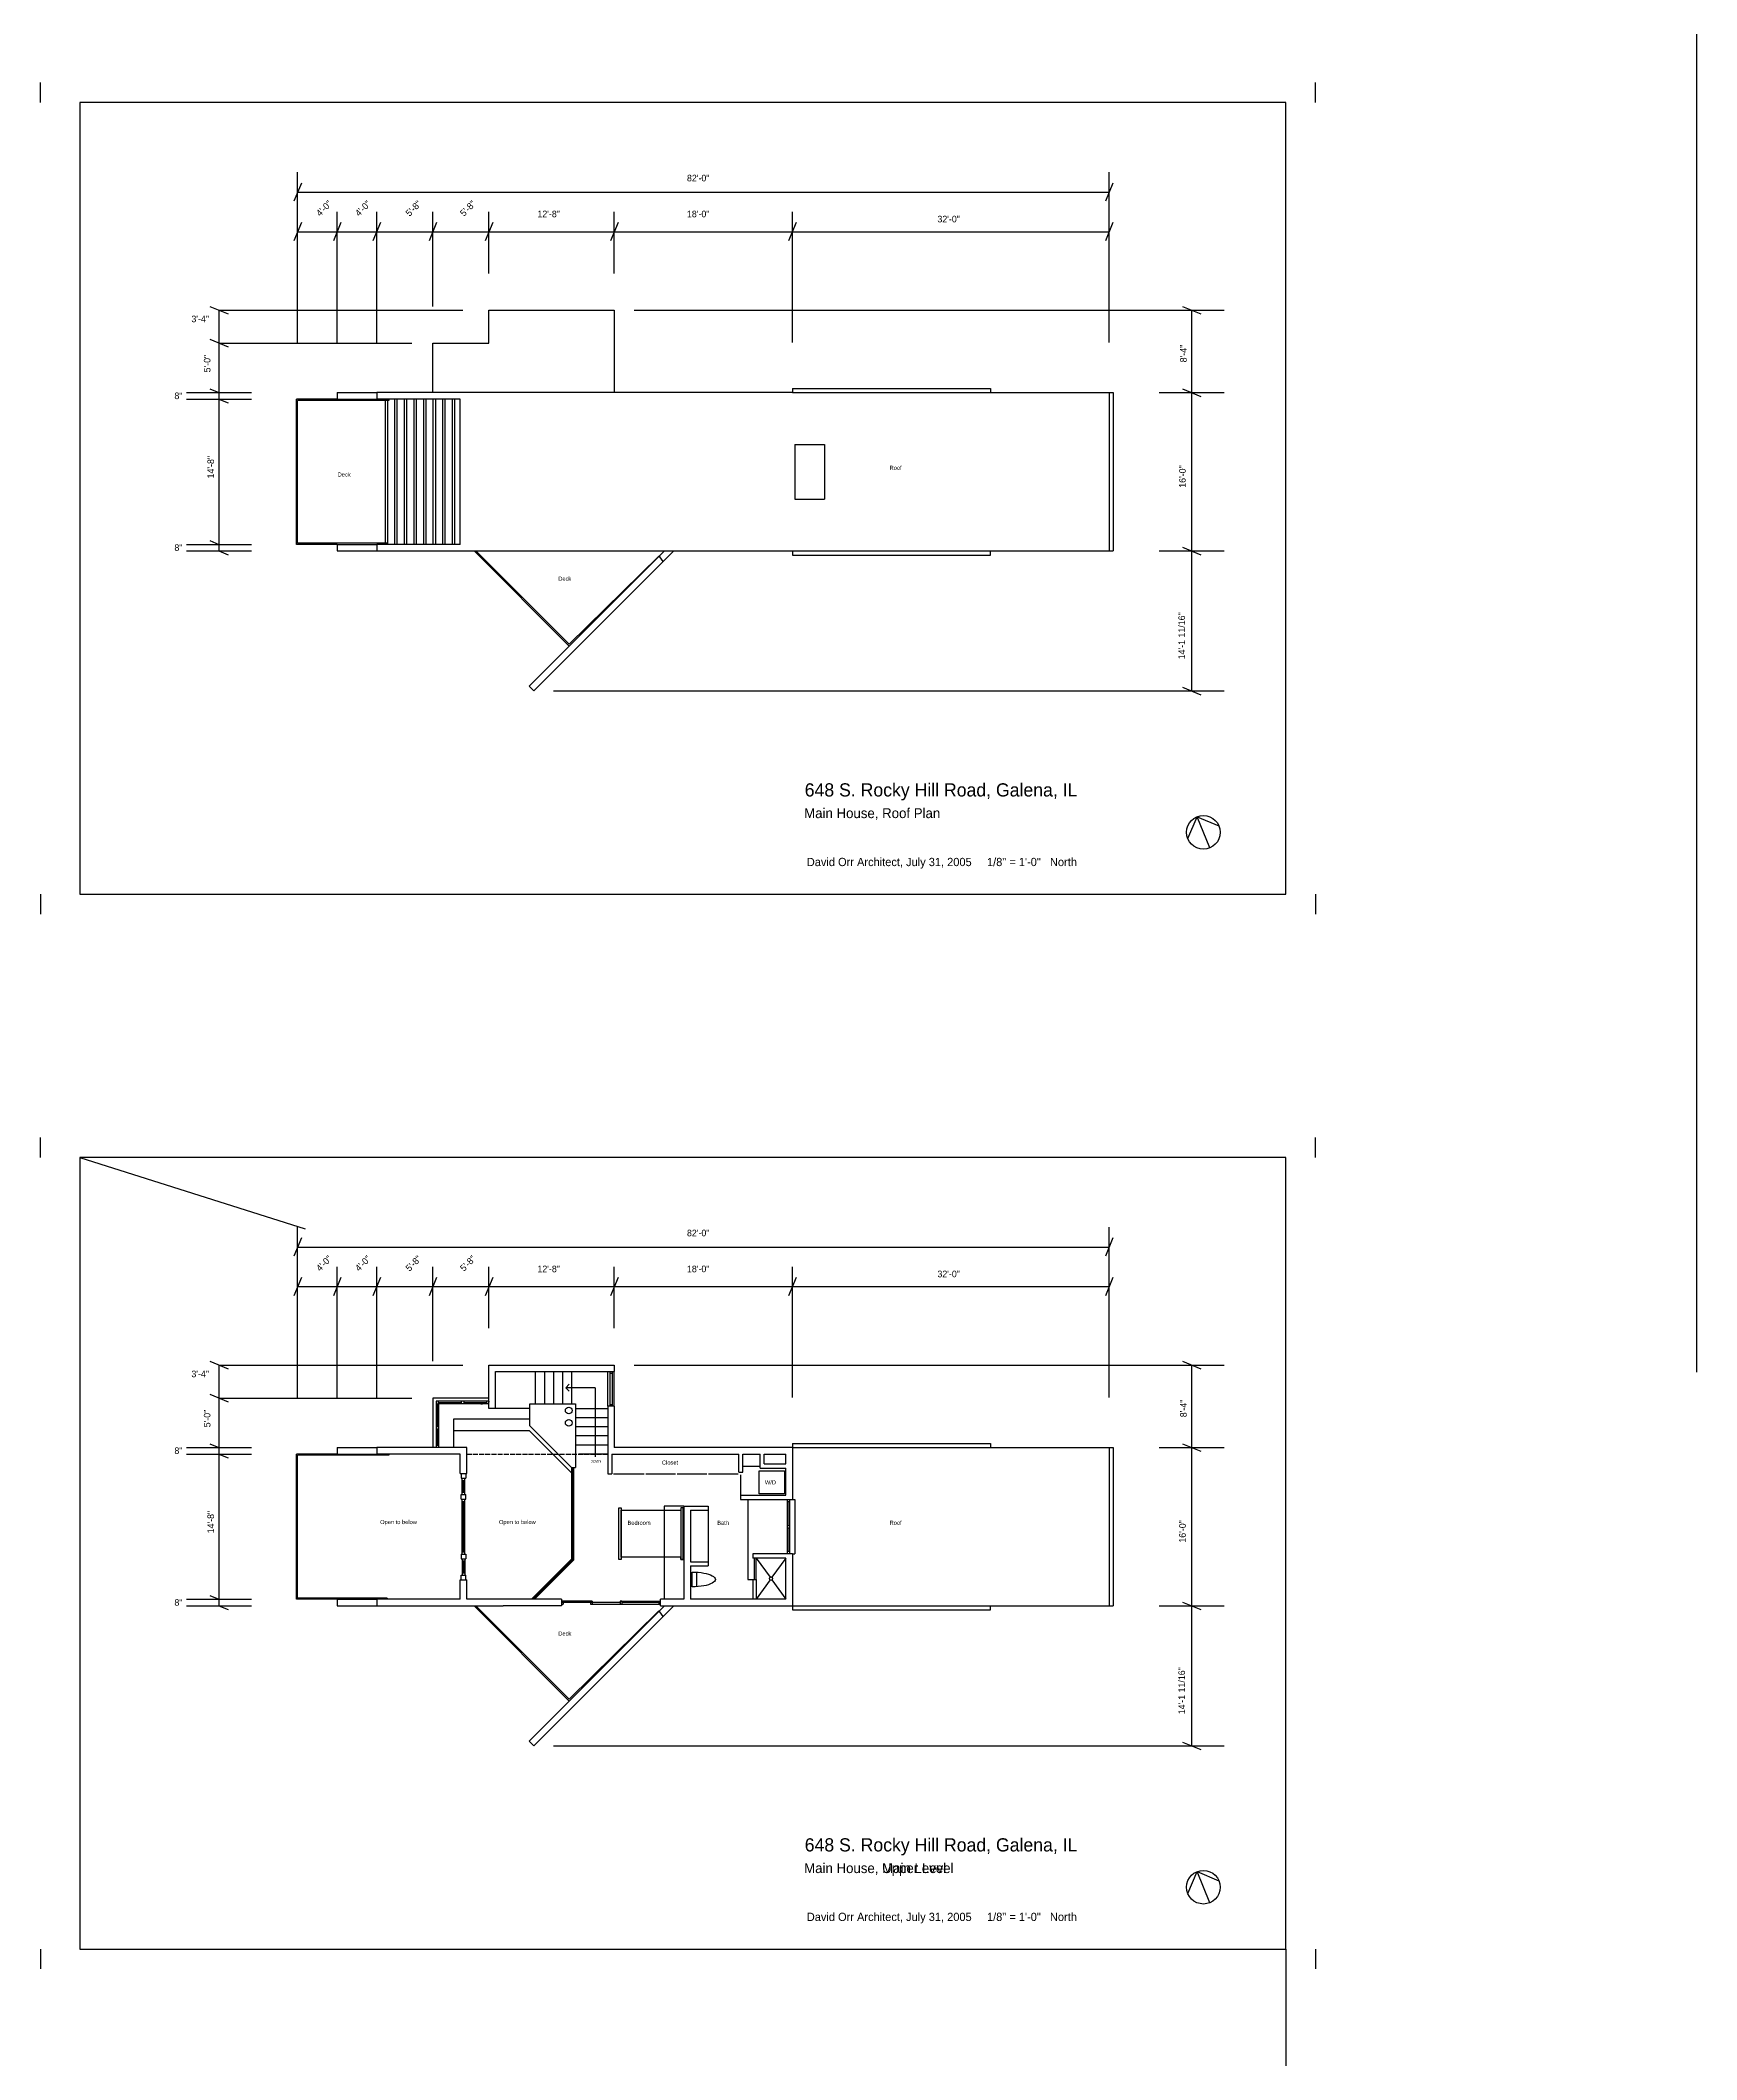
# Model space of a CAD drawing. Header units: inches. Extents: x -18171 to 1840, y -1744 to 7454.
# Drawn here: x -5633 to -3624, y 704 to 3152 of the extents above; entities that cross this region are included whole.
import ezdxf

# ---------------------------------------------------------------- set-up
doc = ezdxf.new("R2010")
doc.units = ezdxf.units.IN
doc.header["$LTSCALE"] = 0.5
doc.header["$MEASUREMENT"] = 0
doc.linetypes.add('ACAD_ISO02W100', pattern=[15, 12, -3])
for name, color, linetype in [('A-doors', 254, 'Continuous'), ('A-Elev-North', 7, 'Continuous'), ('A-Elev-South', 7, 'Continuous'), ('A-fixtures', 140, 'Continuous'), ('A-furniture', 33, 'Continuous'), ('A-glazing', 252, 'Continuous'), ('A-millwork', 252, 'Continuous'), ('A-roof', 253, 'Continuous'), ('A-soffit', 251, 'ACAD_ISO02W100'), ('A-stairs', 252, 'Continuous'), ('A-text', 254, 'Continuous'), ('A-walls', 7, 'Continuous'), ('border', 7, 'Continuous'), ('construction', 160, 'Continuous'), ('dimensions', 253, 'Continuous')]:
    doc.layers.add(name, color=color, linetype=linetype)

msp = doc.modelspace()

# ---------------------------------------------------------------- linework, layer by layer
at = {"layer": 'A-doors'}
for p, q in [((-5123.6, 1414.5, -10845.7), (-5115.6, 1414.5, -10845.7)), ((-5122.3, 1414.5, -10845.7), (-5118.1, 1414.5, -10845.7)), ((-5122.3, 1409, -10845.7), (-5116.8, 1409, -10845.7)), ((-5121.1, 1406, -10845.7), (-5118.1, 1406, -10845.7)), ((-5121.1, 1406, -10845.7), (-5118.1, 1406, -10845.7)), ((-5122.3, 1389, -10845.7), (-5116.8, 1389, -10845.7)), ((-5122.3, 1383.5, -10845.7), (-5116.8, 1383.5, -10845.7)), ((-5121.1, 1392, -10845.7), (-5118.1, 1392, -10845.7)), ((-5121.1, 1392, -10845.7), (-5118.1, 1392, -10845.7)), ((-5121.1, 1380.5, -10845.7), (-5118.1, 1380.5, -10845.7)), ((-5121.1, 1380.5, -10845.7), (-5118.1, 1380.5, -10845.7)), ((-5122.3, 1316.5, -10845.7), (-5116.8, 1316.5, -10845.7)), ((-5122.3, 1311, -10845.7), (-5116.8, 1311, -10845.7)), ((-5121.1, 1319.5, -10845.7), (-5118.1, 1319.5, -10845.7)), ((-5121.1, 1319.5, -10845.7), (-5118.1, 1319.5, -10845.7)), ((-5121.1, 1308.5, -10845.7), (-5118.1, 1308.5, -10845.7)), ((-5121.1, 1308.5, -10845.7), (-5118.1, 1308.5, -10845.7)), ((-5123.6, 1285.5, -10845.7), (-5115.6, 1285.5, -10845.7)), ((-5122.3, 1291, -10845.7), (-5116.8, 1291, -10845.7)), ((-5121.1, 1294, -10845.7), (-5118.1, 1294, -10845.7))]:
    msp.add_line(p, q, dxfattribs=at)
at = {"layer": 'A-Elev-North', "color": 253}
for p, q in [((-5214.3, 2541, -15993.3), (-5214.3, 2717, -15993.3)), ((-5211.8, 2717, -15993.3), (-5211.8, 2541, -15993.3)), ((-5202.7, 2541, -15993.3), (-5202.7, 2717, -15993.3)), ((-5200.2, 2717, -15993.3), (-5200.2, 2541, -15993.3)), ((-5191.1, 2541, -15993.3), (-5191.1, 2717, -15993.3)), ((-5188.6, 2717, -15993.3), (-5188.6, 2541, -15993.3)), ((-5179.4, 2541, -15993.3), (-5179.4, 2717, -15993.3)), ((-5176.9, 2717, -15993.3), (-5176.9, 2541, -15993.3)), ((-5167.8, 2541, -15993.3), (-5167.8, 2717, -15993.3)), ((-5165.3, 2717, -15993.3), (-5165.3, 2541, -15993.3)), ((-5156.2, 2541, -15993.3), (-5156.2, 2717, -15993.3)), ((-5153.7, 2717, -15993.3), (-5153.7, 2541, -15993.3)), ((-5144.6, 2541, -15993.3), (-5144.6, 2717, -15993.3)), ((-5142.1, 2717, -15993.3), (-5142.1, 2541, -15993.3)), ((-5132.9, 2541, -15993.3), (-5132.9, 2717, -15993.3)), ((-5130.4, 2717, -15993.3), (-5130.4, 2541, -15993.3)), ((-5156.7, 1506, -10845.7), (-5156.7, 1446, -10845.7)), ((-5088.7, 1506, -10845.7), (-5156.7, 1506, -10845.7)), ((-5039.1, 1493.4, -10845.7), (-5080.7, 1493.4, -10845.7)), ((-5039.1, 1480.4, -10845.7), (-5131.6, 1480.4, -10845.7)), ((-5131.6, 1480.4, -10845.7), (-5131.6, 1446, -10845.7)), ((-5131.6, 1480.4, -10845.7), (-5131.6, 1446, -10845.7))]:
    msp.add_line(p, q, dxfattribs=at)
at = {"layer": 'A-Elev-North', "color": 252}
for p, q in [((-5122.2, 1502, -10845.7), (-5122.2, 1499, -10845.7)), ((-5119.2, 1502, -10845.7), (-5119.2, 1499, -10845.7))]:
    msp.add_line(p, q, dxfattribs=at)
at = {"layer": 'A-Elev-North'}
msp.add_line((-5088.7, 1502, -10845.7), (-5088.7, 1501, -10845.7), dxfattribs=at)
at = {"layer": 'A-Elev-South', "color": 253}
for p, q in [((-5320.7, 2944.1, -10845.7), (-5320.7, 2992.1, -10845.7)), ((-4336.7, 2944.1, -10845.7), (-4336.7, 2992.1, -10845.7)), ((-5316.1, 2979.1, -10845.7), (-5325.3, 2957, -10845.7)), ((-5320.7, 2968.1, -10845.7), (-4336.7, 2968.1, -10845.7)), ((-4332.1, 2979.1, -10845.7), (-4341.3, 2957, -10845.7)), ((-5224.7, 2785.6, -10845.7), (-5224.7, 2944.1, -10845.7)), ((-5156.7, 2829.5, -10845.7), (-5156.7, 2944.1, -10845.7)), ((-5088.7, 2869.6, -10845.7), (-5088.7, 2944.1, -10845.7)), ((-4936.7, 2869.6, -10845.7), (-4936.7, 2944.1, -10845.7)), ((-4720.7, 2785.6, -10845.7), (-4720.7, 2944.1, -10845.7)), ((-5316.1, 2931.1, -10845.7), (-5325.3, 2909, -10845.7)), ((-5320.7, 2920.1, -10845.7), (-4336.7, 2920.1, -10845.7)), ((-5268.1, 2931.1, -10845.7), (-5277.3, 2909, -10845.7)), ((-5220.1, 2931.1, -10845.7), (-5229.3, 2909, -10845.7)), ((-5152.1, 2931.1, -10845.7), (-5161.3, 2909, -10845.7)), ((-5084.1, 2931.1, -10845.7), (-5093.3, 2909, -10845.7)), ((-4932.1, 2931.1, -10845.7), (-4941.3, 2909, -10845.7)), ((-4716.1, 2931.1, -10845.7), (-4725.3, 2909, -10845.7)), ((-4332.1, 2931.1, -10845.7), (-4341.3, 2909, -10845.7)), ((-5427.2, 2829.6, -10845.7), (-5405, 2820.4, -10845.7)), ((-5416.1, 2825, -10845.7), (-5120.5, 2825, -10845.7)), ((-4912.7, 2825, -10845.7), (-4197.3, 2825, -10845.7)), ((-4247.8, 2829.6, -10845.7), (-4225.6, 2820.4, -10845.7)), ((-5427.2, 2789.6, -10845.7), (-5405, 2780.4, -10845.7)), ((-5416.1, 2785, -10845.7), (-5182.2, 2785, -10845.7)), ((-5455.5, 2725, -10845.7), (-5376.7, 2725, -10845.7)), ((-5427.2, 2729.6, -10845.7), (-5416.1, 2725, -10845.7)), ((-5272.7, 2725, -10845.7), (-5224.7, 2725, -15977.9)), ((-4276.1, 2725, -10845.7), (-4197.3, 2725, -10845.7)), ((-4247.8, 2729.6, -10845.7), (-4225.6, 2720.4, -10845.7)), ((-5455.5, 2717, -10845.7), (-5376.7, 2717, -10845.7)), ((-5416.1, 2717, -10845.7), (-5405, 2712.4, -10845.7)), ((-5272.7, 2717, -10845.7), (-5224.7, 2717, -15977.9)), ((-5455.5, 2541, -10845.7), (-5376.7, 2541, -10845.7)), ((-5455.5, 2533, -10845.7), (-5376.7, 2533, -10845.7)), ((-5427.2, 2545.6, -10845.7), (-5416.1, 2541, -10845.7)), ((-5416.1, 2533, -10845.7), (-5405, 2528.4, -10845.7)), ((-5272.7, 2541, -10845.7), (-5224.7, 2541, -10845.7)), ((-5272.7, 2533, -10845.7), (-5224.7, 2533, -10845.7)), ((-4276.1, 2533, -10845.7), (-4197.3, 2533, -10845.7)), ((-4247.8, 2537.6, -10845.7), (-4225.6, 2528.4, -10845.7)), ((-5010.4, 2363.3, -10845.7), (-4197.3, 2363.3, -10845.7)), ((-4247.8, 2367.9, -10845.7), (-4225.6, 2358.7, -10845.7)), ((-5316.1, 1700.1, -10845.7), (-5325.3, 1677.9, -10845.7)), ((-5320.7, 1665, -10845.7), (-5320.7, 1713, -10845.7)), ((-4332.1, 1700.1, -10845.7), (-4341.3, 1677.9, -10845.7)), ((-4336.7, 1665, -10845.7), (-4336.7, 1713, -10845.7)), ((-5320.7, 1689, -10845.7), (-4336.7, 1689, -10845.7)), ((-5224.7, 1506.6, -10845.7), (-5224.7, 1665, -10845.7)), ((-5156.7, 1550.5, -10845.7), (-5156.7, 1665, -10845.7)), ((-5088.7, 1590.6, -10845.7), (-5088.7, 1665, -10845.7)), ((-4936.7, 1590.6, -10845.7), (-4936.7, 1665, -10845.7)), ((-4720.7, 1506.6, -10845.7), (-4720.7, 1665, -10845.7)), ((-5316.1, 1652.1, -10845.7), (-5325.3, 1629.9, -10845.7)), ((-5320.7, 1641, -10845.7), (-4336.7, 1641, -10845.7)), ((-5268.1, 1652.1, -10845.7), (-5277.3, 1629.9, -10845.7)), ((-5220.1, 1652.1, -10845.7), (-5229.3, 1629.9, -10845.7)), ((-5152.1, 1652.1, -10845.7), (-5161.3, 1629.9, -10845.7)), ((-5084.1, 1652.1, -10845.7), (-5093.3, 1629.9, -10845.7)), ((-4932.1, 1652.1, -10845.7), (-4941.3, 1629.9, -10845.7)), ((-4716.1, 1652.1, -10845.7), (-4725.3, 1629.9, -10845.7)), ((-4332.1, 1652.1, -10845.7), (-4341.3, 1629.9, -10845.7)), ((-5427.2, 1550.6, -10845.7), (-5405, 1541.4, -10845.7)), ((-5416.1, 1546, -10845.7), (-5120.5, 1546, -10845.7)), ((-4912.7, 1546, -10845.7), (-4197.3, 1546, -10845.7)), ((-4247.8, 1550.6, -10845.7), (-4225.6, 1541.4, -10845.7)), ((-5427.2, 1510.6, -10845.7), (-5405, 1501.4, -10845.7)), ((-5416.1, 1506, -10845.7), (-5182.2, 1506, -10845.7)), ((-5455.5, 1446, -10845.7), (-5376.7, 1446, -10845.7)), ((-5427.2, 1450.6, -10845.7), (-5416.1, 1446, -10845.7)), ((-5272.7, 1446, -10845.7), (-5224.7, 1446, -15977.9)), ((-4276.1, 1446, -10845.7), (-4197.3, 1446, -10845.7)), ((-4247.8, 1450.6, -10845.7), (-4225.6, 1441.4, -10845.7)), ((-5455.5, 1438, -10845.7), (-5376.7, 1438, -10845.7)), ((-5416.1, 1438, -10845.7), (-5405, 1433.4, -10845.7)), ((-5272.7, 1438, -10845.7), (-5224.7, 1438, -15977.9)), ((-5455.5, 1262, -10845.7), (-5376.7, 1262, -10845.7)), ((-5455.5, 1254, -10845.7), (-5376.7, 1254, -10845.7)), ((-5427.2, 1266.6, -10845.7), (-5416.1, 1262, -10845.7)), ((-5416.1, 1254, -10845.7), (-5405, 1249.4, -10845.7)), ((-5272.7, 1262, -10845.7), (-5224.7, 1262, -10845.7)), ((-5272.7, 1254, -10845.7), (-5224.7, 1254, -10845.7)), ((-4276.1, 1254, -10845.7), (-4197.3, 1254, -10845.7)), ((-4247.8, 1258.6, -10845.7), (-4225.6, 1249.4, -10845.7)), ((-5010.4, 1084.3, -10845.7), (-4197.3, 1084.3, -10845.7)), ((-4247.8, 1088.9, -10845.7), (-4225.6, 1079.7, -10845.7))]:
    msp.add_line(p, q, dxfattribs=at)
at = {"layer": 'A-Elev-South', "color": 252}
for p, q in [((-5320.7, 2785.6, -10845.7), (-5320.7, 2944.1, -10845.7)), ((-5272.7, 2785.6, -10845.7), (-5272.7, 2944.1, -10845.7)), ((-4336.7, 2785.6, -10845.7), (-4336.7, 2944.1, -10845.7)), ((-5320.7, 1506.6, -10845.7), (-5320.7, 1665, -10845.7)), ((-5272.7, 1506.6, -10845.7), (-5272.7, 1665, -10845.7)), ((-4336.7, 1506.6, -10845.7), (-4336.7, 1665, -10845.7))]:
    msp.add_line(p, q, dxfattribs=at)
at = {"layer": 'A-Elev-South', "color": 7}
for p, q in [((-5040, 2369, -10845.7), (-5034.4, 2363.3, -10845.7)), ((-5224.7, 1254, -10845.7), (-5071.6, 1254, -10845.7)), ((-5040, 1089.9, -10845.7), (-5034.4, 1084.3, -10845.7))]:
    msp.add_line(p, q, dxfattribs=at)
at = {"layer": 'A-Elev-South', "color": 251}
for p in [(-4929.7, 1259.7, -10845.7), (-4927.7, 1259.7, -10845.7)]:
    msp.add_line(p, (-4880.7, 1259.7, -10845.7), dxfattribs=at)
at = {"layer": 'A-fixtures'}
for p, q in [((-4764.7, 1312, -10845.7), (-4747.9, 1288.6, -10845.7)), ((-4728.7, 1312, -10845.7), (-4745.5, 1288.6, -10845.7)), ((-4842.2, 1277, -10845.7), (-4842.2, 1295, -10845.7)), ((-4837.2, 1294.8, -10845.7), (-4837.2, 1277.1, -10845.7)), ((-4747.9, 1285.4, -10845.7), (-4764.7, 1262, -10845.7)), ((-4745.5, 1285.4, -10845.7), (-4728.7, 1262, -10845.7))]:
    msp.add_line(p, q, dxfattribs=at)
at = {"layer": 'A-fixtures', "elevation": -10845.7}
msp.add_lwpolyline([(-4730.2, 1417.8), (-4730.2, 1389.8), (-4761.2, 1389.8), (-4761.2, 1417.8), (-4730.2, 1417.8)], dxfattribs=at)
at = {"layer": 'A-fixtures'}
msp.add_circle((-4746.7, 1287, -10845.7), 2, dxfattribs=at)
at = {"layer": 'A-fixtures', "extrusion": (0, 0, -1)}
msp.add_ellipse((-4842.2, 1286, -10845.7), major_axis=(-28, 0), ratio=0.321429, start_param=1.570796, end_param=4.712389, dxfattribs=at)
at = {"layer": 'A-furniture', "elevation": -10845.7}
msp.add_lwpolyline([(-4853.2, 1310), (-4853.2, 1373), (-4856.2, 1373), (-4856.2, 1310), (-4853.2, 1310), (-4856.2, 1310), (-4856.2, 1313), (-4928.2, 1313), (-4928.2, 1310), (-4928.2, 1310), (-4931.2, 1310), (-4931.2, 1373), (-4928.2, 1373), (-4928.2, 1370), (-4928.2, 1313), (-4928.2, 1370), (-4856.2, 1370)], dxfattribs=at)
at = {"layer": 'A-glazing'}
for p, q in [((-5272.7, 2717, -10845.7), (-5320.7, 2717, -10845.7)), ((-4717.7, 2662, -10845.7), (-4681.7, 2662, -10845.7)), ((-4717.7, 2596, -10845.7), (-4681.7, 2596, -10845.7)), ((-4991.3, 2417.7, -10845.7), (-5106.7, 2533, -10845.7)), ((-4942.2, 1538, -10845.7), (-4942.2, 1496, -10845.7)), ((-4942.2, 1536, -10845.7), (-4939.2, 1536, -10845.7)), ((-4939.2, 1538, -10845.7), (-4939.2, 1496, -10845.7)), ((-5152.7, 1502, -10845.7), (-5152.7, 1499, -10845.7)), ((-5088.7, 1502, -10845.7), (-5152.7, 1502, -10845.7)), ((-5152.7, 1499, -10845.7), (-5149.7, 1499, -10845.7)), ((-5152.7, 1499, -10845.7), (-5152.7, 1446, -10845.7)), ((-5151.2, 1471.5, -10845.7), (-5151.2, 1499, -10845.7)), ((-5149.7, 1499, -10845.7), (-5149.7, 1502, -10845.7)), ((-5149.7, 1500.5, -10845.7), (-5122.2, 1500.5, -10845.7)), ((-5149.7, 1499, -10845.7), (-5149.7, 1446, -10845.7)), ((-5088.7, 1499, -10845.7), (-5149.7, 1499, -10845.7)), ((-5119.2, 1500.5, -10845.7), (-5091.7, 1500.5, -10845.7)), ((-5096.7, 1502, -10845.7), (-5098.7, 1502, -10845.7)), ((-5098.7, 1499, -10845.7), (-5096.7, 1499, -10845.7)), ((-5091.7, 1502, -10845.7), (-5091.7, 1499, -10845.7)), ((-4942.2, 1498, -10845.7), (-4939.2, 1498, -10845.7)), ((-5152.7, 1471.5, -10845.7), (-5149.7, 1471.5, -10845.7)), ((-5152.7, 1468.5, -10845.7), (-5149.7, 1468.5, -10845.7)), ((-5152.7, 1449, -10845.7), (-5149.7, 1449, -10845.7)), ((-5151.2, 1449, -10845.7), (-5151.2, 1468.5, -10845.7)), ((-5272.7, 1438, -10845.7), (-5320.7, 1438, -10845.7)), ((-5121.1, 1392, -10845.7), (-5121.1, 1406, -10845.7)), ((-5121.1, 1392, -10845.7), (-5121.1, 1406, -10845.7)), ((-5119.6, 1392, -10845.7), (-5119.6, 1406, -10845.7)), ((-5119.6, 1392, -10845.7), (-5119.6, 1406, -10845.7)), ((-5118.1, 1392, -10845.7), (-5118.1, 1406, -10845.7)), ((-5118.1, 1392, -10845.7), (-5118.1, 1406, -10845.7)), ((-5121.1, 1319.5, -10845.7), (-5121.1, 1380.5, -10845.7)), ((-5121.1, 1319.5, -10845.7), (-5121.1, 1380.5, -10845.7)), ((-5119.6, 1319.5, -10845.7), (-5119.6, 1380.5, -10845.7)), ((-5119.6, 1319.5, -10845.7), (-5119.6, 1380.5, -10845.7)), ((-5118.1, 1319.5, -10845.7), (-5118.1, 1380.5, -10845.7)), ((-5118.1, 1319.5, -10845.7), (-5118.1, 1380.5, -10845.7)), ((-4726.7, 1317, -10845.7), (-4726.7, 1383, -10845.7)), ((-4723.7, 1380, -10845.7), (-4726.7, 1380, -10845.7)), ((-4725.2, 1380, -10845.7), (-4725.2, 1351.5, -10845.7)), ((-4723.7, 1317, -10845.7), (-4723.7, 1383, -10845.7)), ((-4720.7, 1383, -10845.7), (-4717.7, 1383, -10845.7)), ((-4726.7, 1351.5, -10845.7), (-4723.7, 1351.5, -10845.7)), ((-4726.7, 1348.5, -10845.7), (-4723.7, 1348.5, -10845.7)), ((-4725.2, 1348.5, -10845.7), (-4725.2, 1320, -10845.7)), ((-5121.1, 1308.5, -10845.7), (-5121.1, 1294, -10845.7)), ((-5119.6, 1308.5, -10845.7), (-5119.6, 1294, -10845.7)), ((-5118.1, 1308.5, -10845.7), (-5118.1, 1294, -10845.7)), ((-4723.7, 1320, -10845.7), (-4726.7, 1320, -10845.7)), ((-4720.7, 1317, -10845.7), (-4717.7, 1317, -10845.7)), ((-4991.3, 1138.6, -10845.7), (-5106.7, 1254, -10845.7)), ((-5000.7, 1259.7, -10845.7), (-5000.7, 1258, -10845.7)), ((-5000.7, 1256.2, -10845.7), (-4998.7, 1256.2, -10845.7)), ((-4998.7, 1259.7, -10845.7), (-4998.7, 1256.2, -10845.7)), ((-4965.7, 1259.7, -10845.7), (-4965.7, 1256.2, -10845.7)), ((-4965.7, 1256.2, -10845.7), (-4963.7, 1256.2, -10845.7)), ((-4963.7, 1259.7, -10845.7), (-4963.7, 1256.2, -10845.7)), ((-4963.7, 1256.2, -10845.7), (-4880.7, 1256.2, -10845.7)), ((-4929.7, 1259.7, -10845.7), (-4929.7, 1256.2, -10845.7)), ((-4929.7, 1256.2, -10845.7), (-4880.7, 1256.2, -10845.7)), ((-4927.7, 1259.7, -10845.7), (-4927.7, 1256.2, -10845.7)), ((-4882.7, 1259.7, -10845.7), (-4882.7, 1256.2, -10845.7))]:
    msp.add_line(p, q, dxfattribs=at)
at = {"layer": 'A-millwork'}
for p, q in [((-5272.7, 2717, -10845.7), (-5322.2, 2717, -10845.7)), ((-5322.2, 2541, -10845.7), (-5322.2, 2717, -10845.7)), ((-5210, 2715.5, -15993.3), (-5320.7, 2715.5, -10845.7)), ((-5320.7, 2542.5, -10845.7), (-5320.7, 2715.5, -10845.7)), ((-5210, 2717, -15993.3), (-5210, 2715.5, -15993.3)), ((-4717.7, 2662, -10845.7), (-4717.7, 2596, -10845.7)), ((-4681.7, 2662, -10845.7), (-4681.7, 2596, -10845.7)), ((-5272.7, 2541, -10845.7), (-5322.2, 2541, -10845.7)), ((-5212.2, 2542.5, -10845.7), (-5320.7, 2542.5, -10845.7)), ((-5212.2, 2542.5, -10845.7), (-5212.2, 2541, -10845.7)), ((-4991.3, 2419.9, -10845.7), (-5104.5, 2533.1, -10845.7)), ((-4882.8, 2526.8, -10845.7), (-4991.3, 2419.9, -10845.7)), ((-5272.7, 1438, -10845.7), (-5322.2, 1438, -10845.7)), ((-5322.2, 1262, -10845.7), (-5322.2, 1438, -10845.7)), ((-5210, 1436.5, -15993.3), (-5320.7, 1436.5, -10845.7)), ((-5320.7, 1263.5, -10845.7), (-5320.7, 1436.5, -10845.7)), ((-5210, 1438, -15993.3), (-5210, 1436.5, -15993.3)), ((-4760, 1423, -10845.7), (-4780.7, 1423, -10845.7)), ((-4937.7, 1414, -10845.7), (-4900.6, 1414, -10845.7)), ((-4898.6, 1414, -10845.7), (-4862.6, 1414, -10845.7)), ((-4860.6, 1414, -10845.7), (-4824.6, 1414, -10845.7)), ((-4822.6, 1414, -10845.7), (-4786.6, 1414, -10845.7)), ((-4783.7, 1413, -10845.7), (-4783.7, 1388, -10845.7)), ((-4852.2, 1375, -10845.7), (-4876.2, 1375, -10845.7)), ((-4876.2, 1375, -10845.7), (-4876.2, 1262, -10845.7)), ((-4774.7, 1383, -10845.7), (-4774.7, 1286, -10845.7)), ((-4717.7, 1383, -10845.7), (-4717.7, 1317, -10845.7)), ((-4822.7, 1370, -10845.7), (-4822.7, 1307.4, -10845.7)), ((-4766.7, 1286, -10845.7), (-4766.7, 1312, -10845.7)), ((-4764.7, 1286, -10845.7), (-4764.7, 1312, -10845.7)), ((-4774.7, 1286, -10845.7), (-4764.7, 1286, -10845.7)), ((-4768.7, 1286, -10845.7), (-4768.7, 1262, -10845.7)), ((-4764.7, 1286, -10845.7), (-4764.7, 1262, -10845.7)), ((-5272.7, 1262, -10845.7), (-5322.2, 1262, -10845.7)), ((-5212.2, 1263.5, -10845.7), (-5320.7, 1263.5, -10845.7)), ((-5212.2, 1263.5, -10845.7), (-5212.2, 1262, -10845.7)), ((-4991.3, 1140.8, -10845.7), (-5104.5, 1254, -10845.7)), ((-4965.7, 1259.7, -10845.7), (-5000.7, 1259.7, -10845.7)), ((-4929.7, 1258, -10845.7), (-5000.7, 1258, -10845.7)), ((-4963.7, 1259.7, -10845.7), (-4965.7, 1259.7, -10845.7)), ((-4963.7, 1259.7, -10845.7), (-4964.7, 1259.7, -10845.7)), ((-4929.7, 1258, -10845.7), (-4964.7, 1258, -10845.7)), ((-4927.7, 1259.7, -10845.7), (-4929.7, 1259.7, -10845.7)), ((-4882.7, 1258, -10845.7), (-4927.7, 1258, -10845.7)), ((-4882.7, 1258, -10845.7), (-4927.7, 1258, -10845.7)), ((-4882.8, 1247.8, -10845.7), (-4991.3, 1140.8, -10845.7))]:
    msp.add_line(p, q, dxfattribs=at)
at = {"layer": 'A-roof'}
for p, q in [((-4720.7, 2730, -10845.7), (-4720.7, 2725, -10845.7)), ((-4720.7, 2730, -10845.7), (-4480.7, 2730, -10845.7)), ((-4720.7, 2725, -10845.7), (-4336.7, 2725, -10845.7)), ((-4480.7, 2730, -10845.7), (-4480.7, 2725, -10845.7)), ((-4336.7, 2725, -10845.7), (-4331.7, 2725, -10845.7)), ((-4336.7, 2725, -10845.7), (-4336.7, 2533, -10845.7)), ((-4331.7, 2725, -10845.7), (-4331.7, 2533, -10845.7)), ((-4720.7, 2533, -10845.7), (-4336.7, 2533, -10845.7)), ((-4720.7, 2533, -10845.7), (-4720.7, 2528, -10845.7)), ((-4720.7, 2528, -10845.7), (-4480.7, 2528, -10845.7)), ((-4480.7, 2528, -10845.7), (-4480.7, 2533, -10845.7)), ((-4336.7, 2533, -10845.7), (-4331.7, 2533, -10845.7)), ((-4720.7, 1451, -10845.7), (-4480.7, 1451, -10845.7)), ((-4720.7, 1451, -10845.7), (-4720.7, 1446, -10845.7)), ((-4720.7, 1446, -10845.7), (-4336.7, 1446, -10845.7)), ((-4480.7, 1451, -10845.7), (-4480.7, 1446, -10845.7)), ((-4336.7, 1446, -10845.7), (-4336.7, 1254, -10845.7)), ((-4336.7, 1446, -10845.7), (-4331.7, 1446, -10845.7)), ((-4331.7, 1446, -10845.7), (-4331.7, 1254, -10845.7)), ((-4720.7, 1254, -10845.7), (-4336.7, 1254, -10845.7)), ((-4720.7, 1254, -10845.7), (-4720.7, 1249, -10845.7)), ((-4720.7, 1249, -10845.7), (-4480.7, 1249, -10845.7)), ((-4480.7, 1249, -10845.7), (-4480.7, 1254, -10845.7)), ((-4336.7, 1254, -10845.7), (-4331.7, 1254, -10845.7))]:
    msp.add_line(p, q, dxfattribs=at)
at = {"layer": 'A-soffit'}
msp.add_line((-5115.6, 1438, -10845.7), (-4944.7, 1438, -10845.7), dxfattribs=at)
at = {"layer": 'A-stairs'}
for p, q in [((-5032.5, 1538, -10845.7), (-5032.5, 1499, -10845.7)), ((-5021.5, 1538, -10845.7), (-5021.5, 1499, -10845.7)), ((-5010.5, 1538, -10845.7), (-5010.5, 1499, -10845.7)), ((-4999.5, 1538, -10845.7), (-4999.5, 1499, -10845.7)), ((-4988.5, 1538, -10845.7), (-4988.5, 1499, -10845.7)), ((-4944.7, 1493, -10845.7), (-4983.7, 1493, -10845.7)), ((-4944.7, 1482, -10845.7), (-4983.7, 1482, -10845.7)), ((-4944.7, 1471, -10845.7), (-4983.7, 1471, -10845.7)), ((-5039.6, 1466, -10845.7), (-5131.6, 1466, -10845.7)), ((-4988.7, 1415.1, -10845.7), (-5039.6, 1466, -10845.7)), ((-4944.7, 1460, -10845.7), (-4983.7, 1460, -10845.7)), ((-4944.7, 1449, -10845.7), (-4983.7, 1449, -10845.7)), ((-4944.7, 1438, -10845.7), (-4979.7, 1438, -10845.7))]:
    msp.add_line(p, q, dxfattribs=at)
at = {"layer": 'A-text'}
for p, q in [((-4995.5, 1518.5, -10845.7), (-4991.3, 1522.7, -10845.7)), ((-4960, 1518.5, -10845.7), (-4995.5, 1518.5, -10845.7)), ((-4995.5, 1518.5, -10845.7), (-4991.3, 1514.2, -10845.7)), ((-4960, 1518.5, -10845.7), (-4960, 1434.8, -10845.7))]:
    msp.add_line(p, q, dxfattribs=at)
at = {"layer": 'A-walls', "color": 253}
for p, q in [((-5416.1, 2825, -10845.7), (-5416.1, 2533, -10845.7)), ((-4236.7, 2825, -10845.7), (-4236.7, 2363.3, -10845.7)), ((-5272.7, 2725, -15993.3), (-5272.7, 2717, -15993.3)), ((-5272.7, 2541, -10845.7), (-5272.7, 2533, -10845.7)), ((-5040, 2369, -10845.7), (-4876, 2533, -10845.7)), ((-4881.7, 2525.8, -10845.7), (-4882.8, 2526.8, -10845.7)), ((-5416.1, 1546, -10845.7), (-5416.1, 1254, -10845.7)), ((-4236.7, 1546, -10845.7), (-4236.7, 1084.3, -10845.7)), ((-4944.7, 1496, -10845.7), (-4944.7, 1538, -10845.7)), ((-4936.7, 1496, -10845.7), (-4936.7, 1538, -10845.7)), ((-5039.1, 1472.2, -10845.7), (-5039.1, 1499, -10845.7)), ((-5039.1, 1499, -10845.7), (-4983.7, 1499, -10845.7)), ((-4983.7, 1499, -10845.7), (-4983.7, 1421.9, -10845.7)), ((-4988.8, 1421.9, -10845.7), (-5039.1, 1472.2, -10845.7)), ((-5272.7, 1446, -15993.3), (-5272.7, 1438, -15993.3)), ((-4988.7, 1421.9, -10845.7), (-4988.7, 1310.4, -10845.7)), ((-4987.5, 1421.9, -10845.7), (-4987.5, 1309.9, -10845.7)), ((-4986, 1421.9, -10845.7), (-4986, 1309.2, -10845.7)), ((-4988.7, 1310.4, -10845.7), (-5037.1, 1262, -10845.7)), ((-4987.5, 1309.9, -10845.7), (-5035.4, 1262, -10845.7)), ((-4986, 1309.2, -10845.7), (-5033.3, 1262, -10845.7)), ((-5272.7, 1262, -10845.7), (-5272.7, 1254, -10845.7)), ((-5040, 1089.9, -10845.7), (-4876, 1254, -10845.7)), ((-4881.7, 1246.7, -10845.7), (-4882.8, 1247.8, -10845.7))]:
    msp.add_line(p, q, dxfattribs=at)
at = {"layer": 'A-walls'}
for p, q in [((-5088.7, 2825, -10845.7), (-4936.7, 2825, -10845.7)), ((-5088.7, 2785, -10845.7), (-5088.7, 2825, -10845.7)), ((-4936.7, 2825, -10845.7), (-4936.7, 2725, -10845.7)), ((-5156.7, 2785, -10845.7), (-5088.7, 2785, -10845.7)), ((-5156.7, 2725, -10845.7), (-5156.7, 2785, -10845.7)), ((-5224.7, 2725, -10845.7), (-5224.7, 2717, -10845.7)), ((-4720.7, 2725, -10845.7), (-5224.7, 2725, -10845.7)), ((-5123.6, 2717, -10845.7), (-5224.7, 2717, -16132.2)), ((-5123.6, 2541, -10845.7), (-5123.6, 2717, -10845.7)), ((-5224.7, 2541, -10845.7), (-5224.7, 2533, -10845.7)), ((-5123.6, 2541, -10845.7), (-5224.7, 2541, -10845.7)), ((-5224.7, 2533, -10845.7), (-4720.7, 2533, -10845.7)), ((-5088.7, 1493.4, -10845.7), (-5088.7, 1546, -10845.7)), ((-5088.7, 1546, -10845.7), (-4936.7, 1546, -10845.7)), ((-4936.7, 1546, -10845.7), (-4936.7, 1538, -10845.7)), ((-5080.7, 1493.4, -10845.7), (-5080.7, 1538, -10845.7)), ((-5080.7, 1538, -10845.7), (-4936.7, 1538, -10845.7)), ((-5080.7, 1493.4, -10845.7), (-5088.7, 1493.4, -10845.7)), ((-4936.7, 1496, -10845.7), (-4944.7, 1496, -10845.7)), ((-4944.7, 1496, -10845.7), (-4944.7, 1438, -10845.7)), ((-4936.7, 1496, -10845.7), (-4936.7, 1446, -10845.7)), ((-5115.6, 1446, -10845.7), (-5224.7, 1446, -16121.8)), ((-5224.7, 1446, -10845.7), (-5224.7, 1438, -10845.7)), ((-5115.6, 1414.5, -10845.7), (-5115.6, 1446, -10845.7)), ((-4720.7, 1446, -10845.7), (-4936.7, 1446, -10845.7)), ((-4720.7, 1446, -10845.7), (-4720.7, 1383, -10845.7)), ((-5123.6, 1438, -10845.7), (-5224.7, 1438, -16132.2)), ((-5123.6, 1414.5, -10845.7), (-5123.6, 1438, -10845.7)), ((-4988.7, 1421.9, -10845.7), (-4983.7, 1421.9, -10845.7)), ((-4944.7, 1438, -10845.7), (-4944.7, 1414, -10845.7)), ((-4939.7, 1438, -10845.7), (-4785.7, 1438, -10845.7)), ((-4939.7, 1438, -10845.7), (-4939.7, 1414, -10845.7)), ((-4785.7, 1416, -10845.7), (-4785.7, 1438, -10845.7)), ((-4780.7, 1416, -10845.7), (-4780.7, 1438, -10845.7)), ((-4780.7, 1438, -10845.7), (-4760, 1438, -10845.7)), ((-4760, 1421, -10845.7), (-4760, 1438, -10845.7)), ((-4760, 1421, -10845.7), (-4728.7, 1421, -10845.7)), ((-4755, 1438, -10845.7), (-4728.7, 1438, -10845.7)), ((-4755, 1426, -10845.7), (-4755, 1438, -10845.7)), ((-4755, 1438, -10845.7), (-4748.7, 1438, -10845.7)), ((-4755, 1426, -10845.7), (-4728.7, 1426, -10845.7)), ((-4728.7, 1426, -10845.7), (-4728.7, 1438, -10845.7)), ((-4728.7, 1388, -10845.7), (-4728.7, 1421, -10845.7)), ((-5122.3, 1414.5, -10845.7), (-5122.3, 1409, -10845.7)), ((-5121.1, 1406, -10845.7), (-5121.1, 1409, -10845.7)), ((-5121.1, 1406, -10845.7), (-5121.1, 1409, -10845.7)), ((-5118.1, 1406, -10845.7), (-5118.1, 1409, -10845.7)), ((-5118.1, 1406, -10845.7), (-5118.1, 1409, -10845.7)), ((-5116.8, 1414.5, -10845.7), (-5116.8, 1409, -10845.7)), ((-4944.7, 1414, -10845.7), (-4939.7, 1414, -10845.7)), ((-4785.7, 1416, -10845.7), (-4780.7, 1416, -10845.7)), ((-5122.3, 1383.5, -10845.7), (-5122.3, 1389, -10845.7)), ((-5121.1, 1389, -10845.7), (-5121.1, 1392, -10845.7)), ((-5121.1, 1389, -10845.7), (-5121.1, 1392, -10845.7)), ((-5121.1, 1380.5, -10845.7), (-5121.1, 1383.5, -10845.7)), ((-5121.1, 1380.5, -10845.7), (-5121.1, 1383.5, -10845.7)), ((-5118.1, 1389, -10845.7), (-5118.1, 1392, -10845.7)), ((-5118.1, 1389, -10845.7), (-5118.1, 1392, -10845.7)), ((-5118.1, 1380.5, -10845.7), (-5118.1, 1383.5, -10845.7)), ((-5118.1, 1380.5, -10845.7), (-5118.1, 1383.5, -10845.7)), ((-5116.8, 1383.5, -10845.7), (-5116.8, 1389, -10845.7)), ((-4852.2, 1375, -10845.7), (-4844.2, 1375, -10845.7)), ((-4852.2, 1375, -10845.7), (-4852.2, 1262, -10845.7)), ((-4844.2, 1375, -10845.7), (-4822.7, 1375, -10845.7)), ((-4822.7, 1375, -10845.7), (-4822.7, 1370, -10845.7)), ((-4783.7, 1388, -10845.7), (-4783.7, 1383, -10845.7)), ((-4783.7, 1388, -10845.7), (-4728.7, 1388, -10845.7)), ((-4783.7, 1383, -10845.7), (-4720.7, 1383, -10845.7)), ((-4844.2, 1370, -10845.7), (-4822.7, 1370, -10845.7)), ((-4844.2, 1370, -10845.7), (-4844.2, 1307.4, -10845.7)), ((-5122.3, 1316.5, -10845.7), (-5122.3, 1311, -10845.7)), ((-5121.1, 1316.5, -10845.7), (-5121.1, 1319.5, -10845.7)), ((-5121.1, 1316.5, -10845.7), (-5121.1, 1319.5, -10845.7)), ((-5121.1, 1311, -10845.7), (-5121.1, 1308.5, -10845.7)), ((-5118.1, 1316.5, -10845.7), (-5118.1, 1319.5, -10845.7)), ((-5118.1, 1316.5, -10845.7), (-5118.1, 1319.5, -10845.7)), ((-5118.1, 1311, -10845.7), (-5118.1, 1308.5, -10845.7)), ((-5116.8, 1316.5, -10845.7), (-5116.8, 1311, -10845.7)), ((-4844.2, 1307.4, -10845.7), (-4822.7, 1307.4, -10845.7)), ((-4844.2, 1302.4, -10845.7), (-4822.7, 1302.4, -10845.7)), ((-4844.2, 1302.4, -10845.7), (-4844.2, 1262, -10845.7)), ((-4822.7, 1307.4, -10845.7), (-4822.7, 1302.4, -10845.7)), ((-4720.7, 1317, -10845.7), (-4768.7, 1317, -10845.7)), ((-4768.7, 1317, -10845.7), (-4768.7, 1312, -10845.7)), ((-4728.7, 1312, -10845.7), (-4768.7, 1312, -10845.7)), ((-4728.7, 1262, -10845.7), (-4728.7, 1312, -10845.7)), ((-4720.7, 1317, -10845.7), (-4720.7, 1254, -10845.7)), ((-5123.6, 1262, -10845.7), (-5123.6, 1285.5, -10845.7)), ((-5122.3, 1285.5, -10845.7), (-5122.3, 1291, -10845.7)), ((-5121.1, 1294, -10845.7), (-5121.1, 1291, -10845.7)), ((-5118.1, 1294, -10845.7), (-5118.1, 1291, -10845.7)), ((-5116.8, 1285.5, -10845.7), (-5116.8, 1291, -10845.7)), ((-5115.6, 1262, -10845.7), (-5115.6, 1285.5, -10845.7)), ((-5123.6, 1262, -10845.7), (-5224.7, 1262, -10845.7)), ((-5224.7, 1262, -10845.7), (-5224.7, 1254, -10845.7)), ((-5000.7, 1262, -10845.7), (-5115.6, 1262, -10845.7)), ((-5000.7, 1254, -10845.7), (-5071.6, 1254, -10845.7)), ((-5000.7, 1262, -10845.7), (-5000.7, 1254, -10845.7)), ((-4852.2, 1262, -10845.7), (-4880.7, 1262, -10845.7)), ((-4880.7, 1254, -10845.7), (-4880.7, 1262, -10845.7)), ((-4880.7, 1254, -10845.7), (-4720.7, 1254, -10845.7)), ((-4728.7, 1262, -10845.7), (-4844.2, 1262, -10845.7))]:
    msp.add_line(p, q, dxfattribs=at)
at = {"layer": 'A-walls', "color": 254}
for p, q in [((-4877.6, 2520.1, -10845.7), (-4881.7, 2525.8, -10845.7)), ((-4864.7, 2533, -10845.7), (-4877.6, 2520.1, -10845.7)), ((-4877.6, 2520.1, -10845.7), (-5034.4, 2363.3, -10845.7)), ((-4864.7, 1254, -10845.7), (-4877.6, 1241.1, -10845.7)), ((-4877.6, 1241.1, -10845.7), (-5034.4, 1084.3, -10845.7)), ((-4877.6, 1241.1, -10845.7), (-4881.7, 1246.7, -10845.7))]:
    msp.add_line(p, q, dxfattribs=at)
at = {"layer": 'A-walls'}
for centre in [(-4992, 1490.8, -10845.7), (-4992, 1475.8, -10845.7)]:
    msp.add_circle(centre, 4, dxfattribs=at)
at = {"layer": 'border'}
for p, q in [((-4241.3, 2184.3), (-4230, 2210.8)), ((-4241.3, 2184.3), (-4230, 2210.8)), ((-4230, 2210.8), (-4203.5, 2199.6)), ((-4214.8, 2173.1), (-4230, 2210.8)), ((-4214.8, 2173.1), (-4230, 2210.8)), ((-4230, 2210.8), (-4203.5, 2199.6)), ((-4241.3, 905.3), (-4230, 931.8)), ((-4241.3, 905.3), (-4230, 931.8)), ((-4230, 931.8), (-4203.5, 920.5)), ((-4214.8, 894), (-4230, 931.8)), ((-4214.8, 894), (-4230, 931.8)), ((-4230, 931.8), (-4203.5, 920.5))]:
    msp.add_line(p, q, dxfattribs=at)
for points in [[(-5584.6, 3076.8), (-5584.6, 2116.8), (-4122.6, 2116.8), (-4122.6, 3076.8), (-5584.6, 3076.8)], [(-5584.6, 1797.7), (-5584.6, 837.7), (-4122.6, 837.7), (-4122.6, 1797.7), (-5584.6, 1797.7)]]:
    msp.add_lwpolyline(points, close=True, dxfattribs=at)
at = {"layer": 'construction'}
for p, q in [((-3624.4, 4781.6), (-3624.4, 1537.5)), ((-5632.6, 3076.8), (-5632.6, 3100.8)), ((-4086.6, 3076.8), (-4086.6, 3100.8)), ((-5632.6, 2116.8), (-5632.6, 2092.8)), ((-4086.6, 2116.8), (-4086.6, 2092.8)), ((-5632.6, 1797.7), (-5632.6, 1821.7)), ((-4086.6, 1797.7), (-4086.6, 1821.7)), ((-5584.6, 1797.7), (-5311.5, 1711.2, -10845.7)), ((-5632.6, 837.7), (-5632.6, 813.7)), ((-4122.6, 837.7), (-4122.6, 518.7)), ((-4086.6, 837.7), (-4086.6, 813.7))]:
    msp.add_line(p, q, dxfattribs=at)
at = {"layer": 'dimensions'}
for centre in [(-4222.4, 2191.9), (-4222.4, 2191.9), (-4222.4, 912.9), (-4222.4, 912.9)]:
    msp.add_circle(centre, 20.4, dxfattribs=at)

# ---------------------------------------------------------------- texts
at = {"layer": 'A-soffit', "color": 7}
for s, p in [('Deck', (-5272.1, 2623.2, -10845.7)), ('Roof', (-4602.9, 2631.3, -10845.7)), ('Deck', (-5004.6, 2496.9, -10845.7)), ('Closet', (-4878.9, 1425.2, -10845.7)), ('W/D', (-4754.1, 1401.2, -10845.7)), ('Open to below', (-5220.6, 1353.1, -15715)), ('Open to below', (-5076.5, 1353.1, -10845.7)), ('Bedroom', (-4920.7, 1352.2, -10845.7)), ('Bath', (-4811.9, 1352.2, -10845.7)), ('Roof', (-4602.9, 1352.2, -10845.7))]:
    msp.add_text(s, height=5, dxfattribs=at).set_placement(p)
at = {"layer": 'A-soffit'}
msp.add_text('Deck', height=5, dxfattribs=at).set_placement((-5004.6, 1217.9, -10845.7))
at = {"layer": 'A-text'}
msp.add_text('DOWN', height=3, dxfattribs=at).set_placement((-4965.5, 1427.7, -10845.7))
at = {"layer": 'construction', "color": 7}
for s, height, p in [('82\'-0"', 8, (-4848.6, 2981.1, -15993.3)), ('12\'-8"', 8, (-5029.9, 2937.6, -15993.3)), ('18\'-0"', 8, (-4848.6, 2937.6, -15993.3)), ('32\'-0"', 8, (-4544.9, 2931.4, -15993.3)), ('3\'-4"', 8, (-5449.5, 2810.3, -15993.3)), ('8"', 8, (-5470.1, 2717.1, -15993.3)), ('8"', 8, (-5470.1, 2533.1, -15993.3)), ('648 S. Rocky Hill Road, Galena, IL', 16, (-4705.8, 2235.3, -15993.3)), ('648 S. Rocky Hill Road, Galena, IL', 16, (-4705.8, 2235.3, -15993.3)), ('Main House, Roof Plan', 12, (-4706.5, 2209.1, -15993.3)), ('David Orr Architect, July 31, 2005     1/8" = 1\'-0"   North', 10, (-4703.3, 2150.9, -15993.3)), ('82\'-0"', 8, (-4848.6, 1702.1, -15993.3)), ('12\'-8"', 8, (-5029.9, 1658.5, -15993.3)), ('18\'-0"', 8, (-4848.6, 1658.5, -15993.3)), ('32\'-0"', 8, (-4544.9, 1652.4, -15993.3)), ('3\'-4"', 8, (-5449.5, 1531.2, -15993.3)), ('8"', 8, (-5470.1, 1438.1, -15993.3)), ('8"', 8, (-5470.1, 1254.1, -15993.3)), ('648 S. Rocky Hill Road, Galena, IL', 16, (-4705.8, 956.2, -15993.3)), ('648 S. Rocky Hill Road, Galena, IL', 16, (-4705.8, 956.2, -15993.3)), ('Main House, Main Level', 12, (-4706.5, 930, -15993.3)), ('Main House, Upper Level', 12, (-4706.5, 930, -15993.3)), ('David Orr Architect, July 31, 2005     1/8" = 1\'-0"   North', 10, (-4703.3, 871.9, -15993.3)), ('David Orr Architect, July 31, 2005     1/8" = 1\'-0"   North', 10, (-4703.3, 871.9, -15993.3))]:
    msp.add_text(s, height=height, dxfattribs=at).set_placement(p)
for s, rotation, p in [('4\'-0"', 45, (-5293.5, 2938, -15993.3)), ('4\'-0"', 45, (-5246.3, 2938, -15993.3)), ('5\'-8"', 45, (-5185, 2938, -15993.3)), ('5\'-8"', 45, (-5119, 2938, -15993.3)), ('5\'-0"', 90, (-5426.4, 2749.5, -15993.3)), ('8\'-4"', 90, (-4242.6, 2761.7, -15993.3)), ('14\'-8"', 90, (-5422, 2620.9, -15993.3)), ('16\'-0"', 90, (-4243.8, 2609.6, -15993.3)), ('14\'-1 11/16"', 90, (-4244.7, 2401.6, -15993.3)), ('4\'-0"', 45, (-5293.5, 1658.9, -15993.3)), ('4\'-0"', 45, (-5246.3, 1658.9, -15993.3)), ('5\'-8"', 45, (-5185, 1658.9, -15993.3)), ('5\'-8"', 45, (-5119, 1658.9, -15993.3)), ('8\'-4"', 90, (-4242.6, 1482.7, -15993.3)), ('5\'-0"', 90, (-5426.4, 1470.5, -15993.3)), ('14\'-8"', 90, (-5422, 1341.9, -15993.3)), ('16\'-0"', 90, (-4243.8, 1330.6, -15993.3)), ('14\'-1 11/16"', 90, (-4244.7, 1122.6, -15993.3))]:
    msp.add_text(s, height=8, rotation=rotation, dxfattribs=at).set_placement(p)

doc.saveas('drawing.dxf')
